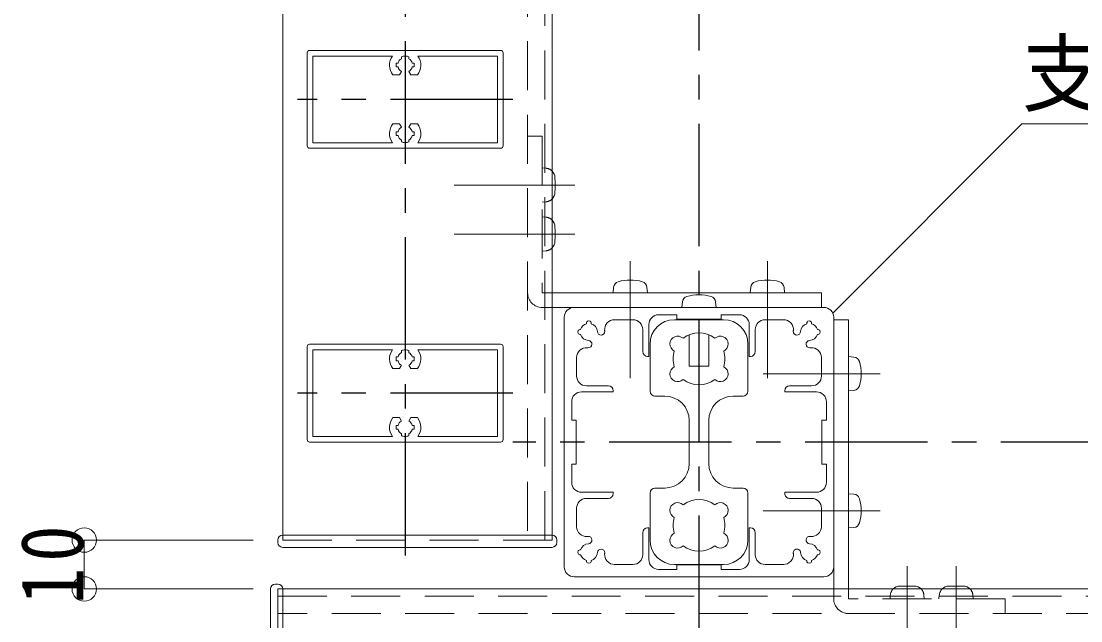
# Model space of a CAD drawing. Units: millimetres at full size, sheet at 1:5; details may follow other scales. Extents: x -1050 to 1050, y -742 to 742.
# Drawn here: x -290.4 to -74, y -288.3 to -165.8 of the extents above; entities that cross this region are included whole.
import ezdxf
from ezdxf.enums import TextEntityAlignment as Align

# ---------------------------------------------------------------- set-up
doc = ezdxf.new("R2010")
doc.units = ezdxf.units.MM
doc.header["$LTSCALE"] = 5
doc.linetypes.add('CHAIN1', pattern=[8, 5, -1, 1, -1])
doc.linetypes.add('DASHED2', pattern=[3, 2, -1])
doc.layers.add('0-0_通り芯', color=7, linetype='CHAIN1')
for name, color, linetype, lineweight in [('0-3_寸法', 54, 'Continuous', 20), ('0-4_手摺部材', 92, 'Continuous', 20), ('0-5_手すり子', 12, 'Continuous', 20), ('0-9_文字', 3, 'Continuous', 20), ('0-A_支柱', 6, 'Continuous', 20), ('0-B_足元', 4, 'Continuous', 20)]:
    doc.layers.add(name, color=color, linetype=linetype, lineweight=lineweight)
doc.styles.add('ＭＳ ゴシック', font='')
doc.styles.get('ＭＳ ゴシック').set_extended_font_data('MS Gothic')

# ---------------------------------------------------------------- blocks, each defined once
blk = doc.blocks.new('dimension_origin')
at = {"color": 0, "linetype": 'Continuous', "lineweight": -2}
blk.add_circle((0, 0), 1.25, dxfattribs=at)

msp = doc.modelspace()

# ---------------------------------------------------------------- linework, layer by layer
at = {"layer": '0-0_通り芯'}
for p, q in [((-211.98, -49.936), (-211.98, -276.504)), ((-151.98, -411.793), (-151.98, -49.936)), ((-189.98, -181.793), (-233.98, -181.793)), ((-189.98, -241.793), (-233.98, -241.793)), ((894.67, -251.793), (-189.98, -251.793))]:
    msp.add_line(p, q, dxfattribs=at)
at = {"layer": '0-3_寸法'}
for p, q in [((-277.5, -271.793), (-277.5, -281.793)), ((-243.001, -271.793), (-277.5, -271.793)), ((-277.5, -281.793), (-243.001, -281.793))]:
    msp.add_line(p, q, dxfattribs=at)
at = {"layer": '0-4_手摺部材'}
for p, q in [((-236.98, -270.793), (-236.98, -49.936)), ((-181.98, -49.936), (-181.98, -270.793)), ((-169.415, -220.174), (-169.513, -221.293)), ((-162.611, -220.174), (-162.513, -221.293)), ((-141.415, -220.174), (-141.513, -221.293)), ((-134.611, -220.174), (-134.513, -221.293)), ((-126.98, -221.293), (-181.98, -221.293)), ((-126.98, -224.293), (-126.98, -221.293)), ((-126.98, -224.293), (-181.98, -224.293)), ((-124.48, -226.793), (-121.48, -226.793)), ((-124.48, -226.793), (-124.48, -281.793)), ((-121.48, -226.793), (-121.48, -281.793)), ((-120.361, -234.424), (-121.48, -234.326)), ((-120.361, -241.228), (-121.48, -241.326)), ((-120.361, -262.424), (-121.48, -262.326)), ((-120.361, -269.228), (-121.48, -269.326)), ((-237.98, -271.793), (-237.98, -272.293)), ((-236.98, -270.793), (-181.98, -270.793)), ((-180.98, -271.793), (-180.98, -272.293)), ((-181.98, -273.293), (-236.98, -273.293)), ((-237.98, -280.793), (-238.48, -280.793)), ((-239.48, -336.793), (-239.48, -281.793)), ((-236.98, -281.793), (-236.98, -336.793)), ((98.02, -281.793), (-236.98, -281.793))]:
    msp.add_line(p, q, dxfattribs=at)
at = {"layer": '0-4_手摺部材', "linetype": 'DASHED2'}
for p, q in [((-186.98, -49.936), (-186.98, -271.793)), ((-183.48, -271.793), (-183.48, -49.936)), ((-186.98, -189.293), (-183.98, -189.293)), ((-183.98, -189.293), (-183.98, -221.293)), ((-183.219, -195.859), (-183.98, -195.793)), ((-183.219, -202.726), (-183.98, -202.793)), ((-183.219, -205.859), (-183.98, -205.793)), ((-183.219, -212.726), (-183.98, -212.793)), ((-181.98, -221.293), (-183.98, -221.293)), ((-181.98, -224.293), (-183.98, -224.293)), ((-236.98, -270.793), (-236.98, -271.793)), ((-236.98, -271.793), (-181.98, -271.793)), ((-181.98, -270.793), (-181.98, -271.793)), ((-237.98, -283.293), (98.02, -283.293)), ((-124.48, -281.793), (-124.48, -283.793)), ((-121.48, -281.793), (-121.48, -283.793)), ((-112.913, -283.032), (-112.98, -283.793)), ((-106.047, -283.032), (-105.98, -283.793)), ((-102.913, -283.032), (-102.98, -283.793)), ((-96.047, -283.032), (-95.98, -283.793)), ((-89.48, -283.793), (-121.48, -283.793)), ((-89.48, -286.793), (-89.48, -283.793)), ((98.02, -286.793), (-237.98, -286.793))]:
    msp.add_line(p, q, dxfattribs=at)
at = {"layer": '0-4_手摺部材', "linetype": 'CHAIN1'}
for p, q in [((-177.346, -199.293), (-201.978, -199.293)), ((-177.346, -209.293), (-201.978, -209.293)), ((-166.013, -214.822), (-166.013, -238.703)), ((-138.013, -214.822), (-138.013, -238.703)), ((-115.009, -237.826), (-138.89, -237.826)), ((-115.009, -265.826), (-138.89, -265.826)), ((-109.48, -277.159), (-109.48, -301.791)), ((-99.48, -277.159), (-99.48, -301.791))]:
    msp.add_line(p, q, dxfattribs=at)
at = {"layer": '0-4_手摺部材', "linetype": 'DASHED2'}
msp.add_lwpolyline([(-236.98, -281.793), (-237.98, -281.793), (-237.98, -336.793)], dxfattribs=at)
for centre, radius, start, end in [((-183.393, -197.852), 2, 45.03499, 85), ((-183.393, -200.734), 2, 274.99998, 314.96504), ((-183.393, -207.852), 2, 45.03498, 85), ((-183.393, -210.734), 2, 274.99998, 314.96504), ((-183.98, -221.293), 3, 180, 269.99998), ((-110.921, -283.206), 2, 135.03496, 175.00002), ((-108.039, -283.206), 2, 5, 44.96502), ((-100.921, -283.206), 2, 135.03496, 175.00002), ((-98.039, -283.206), 2, 5, 44.96501), ((-121.48, -283.793), 3, 180.00002, 270)]:
    msp.add_arc(centre, radius, start, end, dxfattribs=at)
at = {"layer": '0-4_手摺部材'}
for centre, radius, start, end in [((-183.393, -197.852), 2, 1.05858, 45.03499), ((-261.38, -199.293), 80, 358.94141, 1.05859), ((-183.393, -200.734), 2, 314.96504, 358.94143), ((-183.393, -207.852), 2, 1.05858, 45.03498), ((-261.38, -209.293), 80, 358.94141, 1.05859), ((-183.393, -210.734), 2, 314.96504, 358.9414), ((-168.12, -220.287), 1.3, 105.88083, 174.99999), ((-166.013, -227.693), 9, 74.11915, 105.88085), ((-163.906, -220.287), 1.3, 4.99997, 74.11912), ((-140.12, -220.287), 1.3, 105.88083, 174.99995), ((-138.013, -227.693), 9, 74.11915, 105.88086), ((-135.906, -220.287), 1.3, 4.99997, 74.11914), ((-120.474, -235.719), 1.3, 15.88086, 85.00003), ((-127.88, -237.826), 9, 344.11914, 15.88085), ((-120.474, -239.933), 1.3, 275.00005, 344.11917), ((-120.474, -263.719), 1.3, 15.88088, 85.00003), ((-127.88, -265.826), 9, 344.11915, 15.88085), ((-120.474, -267.933), 1.3, 275.00001, 344.11917), ((-236.98, -271.793), 1, 90, 180), ((-236.98, -272.293), 1, 180, 270), ((-181.98, -271.793), 1, 0, 90), ((-181.98, -272.293), 1, 270, 360), ((-238.48, -281.793), 1, 90, 180), ((-237.98, -281.793), 1, 0, 90), ((-110.921, -283.206), 2, 91.0586, 135.03496), ((-109.48, -361.193), 80, 88.94141, 91.05859), ((-108.039, -283.206), 2, 44.96502, 88.94142), ((-100.921, -283.206), 2, 91.05857, 135.03496), ((-99.48, -361.193), 80, 88.94141, 91.05859), ((-98.039, -283.206), 2, 44.96501, 88.94142)]:
    msp.add_arc(centre, radius, start, end, dxfattribs=at)
at = {"layer": '0-5_手すり子'}
for p, q in [((-231.98, -172.293), (-231.98, -181.793)), ((-211.98, -171.793), (-231.48, -171.793)), ((-230.83, -172.943), (-230.83, -181.793)), ((-214.591, -172.943), (-230.83, -172.943)), ((-211.98, -171.793), (-192.48, -171.793)), ((-209.369, -172.943), (-193.13, -172.943)), ((-193.13, -172.943), (-193.13, -181.793)), ((-191.98, -172.293), (-191.98, -181.793)), ((-213.429, -174.405), (-213.789, -174.405)), ((-213.429, -175.181), (-213.789, -175.181)), ((-212.73, -173.102), (-212.73, -173.494)), ((-211.23, -173.102), (-211.23, -173.494)), ((-210.531, -174.405), (-210.171, -174.405)), ((-210.531, -175.181), (-210.171, -175.181)), ((-213.135, -176.793), (-214.478, -176.793)), ((-213.135, -176.793), (-212.73, -176.092)), ((-210.825, -176.793), (-211.23, -176.092)), ((-210.825, -176.793), (-209.482, -176.793)), ((-231.98, -191.293), (-231.98, -181.793)), ((-230.83, -190.643), (-230.83, -181.793)), ((-193.13, -190.643), (-193.13, -181.793)), ((-191.98, -191.293), (-191.98, -181.793)), ((-213.135, -186.793), (-214.478, -186.793)), ((-213.135, -186.793), (-212.73, -187.494)), ((-210.825, -186.793), (-211.23, -187.494)), ((-210.825, -186.793), (-209.482, -186.793)), ((-213.429, -188.405), (-213.789, -188.405)), ((-213.429, -189.181), (-213.789, -189.181)), ((-212.73, -190.484), (-212.73, -190.092)), ((-211.23, -190.484), (-211.23, -190.092)), ((-210.531, -188.405), (-210.171, -188.405)), ((-210.531, -189.181), (-210.171, -189.181)), ((-211.98, -191.793), (-231.48, -191.793)), ((-214.591, -190.643), (-230.83, -190.643)), ((-211.98, -191.793), (-192.48, -191.793)), ((-209.369, -190.643), (-193.13, -190.643)), ((-231.98, -232.293), (-231.98, -241.793)), ((-211.98, -231.793), (-231.48, -231.793)), ((-230.83, -232.943), (-230.83, -241.793)), ((-214.591, -232.943), (-230.83, -232.943)), ((-212.73, -233.102), (-212.73, -233.494)), ((-211.98, -231.793), (-192.48, -231.793)), ((-211.23, -233.102), (-211.23, -233.494)), ((-209.369, -232.943), (-193.13, -232.943)), ((-193.13, -232.943), (-193.13, -241.793)), ((-191.98, -232.293), (-191.98, -241.793)), ((-213.429, -234.405), (-213.789, -234.405)), ((-213.429, -235.181), (-213.789, -235.181)), ((-210.531, -234.405), (-210.171, -234.405)), ((-210.531, -235.181), (-210.171, -235.181)), ((-213.135, -236.793), (-214.478, -236.793)), ((-213.135, -236.793), (-212.73, -236.092)), ((-210.825, -236.793), (-211.23, -236.092)), ((-210.825, -236.793), (-209.482, -236.793)), ((-231.98, -251.293), (-231.98, -241.793)), ((-230.83, -250.643), (-230.83, -241.793)), ((-193.13, -250.643), (-193.13, -241.793)), ((-191.98, -251.293), (-191.98, -241.793)), ((-213.135, -246.793), (-214.478, -246.793)), ((-213.429, -248.405), (-213.789, -248.405)), ((-213.135, -246.793), (-212.73, -247.494)), ((-210.825, -246.793), (-211.23, -247.494)), ((-210.825, -246.793), (-209.482, -246.793)), ((-210.531, -248.405), (-210.171, -248.405)), ((-214.591, -250.643), (-230.83, -250.643)), ((-213.429, -249.181), (-213.789, -249.181)), ((-212.73, -250.484), (-212.73, -250.092)), ((-211.23, -250.484), (-211.23, -250.092)), ((-210.531, -249.181), (-210.171, -249.181)), ((-209.369, -250.643), (-193.13, -250.643)), ((-211.98, -251.793), (-231.48, -251.793)), ((-211.98, -251.793), (-192.48, -251.793))]:
    msp.add_line(p, q, dxfattribs=at)
for centre, radius, start, end in [((-231.48, -172.293), 0.5, 90, 180), ((-211.98, -174.793), 3.2, 144.68123, 218.68219), ((-211.98, -174.793), 1.85, 90, 113.91655), ((-211.98, -174.793), 1.85, 66.08345, 90), ((-211.98, -174.793), 3.2, 321.31781, 35.31877), ((-192.48, -172.293), 0.5, 0, 90), ((-211.98, -174.793), 1.85, 167.8863, 192.11381), ((-211.98, -174.793), 1.5, 120.00002, 165.00007), ((-211.98, -174.793), 1.5, 195.00008, 240.00002), ((-211.98, -174.793), 1.5, 14.99993, 59.99998), ((-211.98, -174.793), 1.5, 299.99998, 344.99992), ((-211.98, -174.793), 1.85, 347.88619, 12.1137), ((-211.98, -188.793), 3.2, 141.31781, 215.31877), ((-211.98, -188.793), 1.5, 119.99998, 164.99992), ((-211.98, -188.793), 1.5, 15.00008, 60.00002), ((-211.98, -188.793), 3.2, 324.68123, 38.68219), ((-211.98, -188.793), 1.85, 167.88619, 192.1137), ((-211.98, -188.793), 1.5, 194.99993, 239.99998), ((-211.98, -188.793), 1.5, 300.00002, 345.00007), ((-211.98, -188.793), 1.85, 347.8863, 12.11381), ((-231.48, -191.293), 0.5, 180, 270), ((-211.98, -188.793), 1.85, 246.08345, 270), ((-211.98, -188.793), 1.85, 270, 293.91655), ((-192.48, -191.293), 0.5, 270, 360), ((-231.48, -232.293), 0.5, 90, 180), ((-211.98, -234.793), 3.2, 144.68123, 218.68219), ((-211.98, -234.793), 1.5, 120.00002, 165.00007), ((-211.98, -234.793), 1.85, 90, 113.91655), ((-211.98, -234.793), 1.85, 66.08345, 90), ((-211.98, -234.793), 1.5, 14.99993, 59.99998), ((-211.98, -234.793), 3.2, 321.31781, 35.31877), ((-192.48, -232.293), 0.5, 0, 90), ((-211.98, -234.793), 1.85, 167.8863, 192.11381), ((-211.98, -234.793), 1.5, 195.00008, 240.00002), ((-211.98, -234.793), 1.5, 299.99998, 344.99992), ((-211.98, -234.793), 1.85, 347.88619, 12.1137), ((-211.98, -248.793), 3.2, 141.31781, 215.31877), ((-211.98, -248.793), 1.85, 167.88619, 192.1137), ((-211.98, -248.793), 1.5, 119.99998, 164.99992), ((-211.98, -248.793), 1.5, 15.00008, 60.00002), ((-211.98, -248.793), 1.85, 347.8863, 12.11381), ((-211.98, -248.793), 3.2, 324.68123, 38.68219), ((-211.98, -248.793), 1.5, 194.99993, 239.99998), ((-211.98, -248.793), 1.85, 246.08345, 270), ((-211.98, -248.793), 1.85, 270, 293.91655), ((-211.98, -248.793), 1.5, 300.00002, 345.00007), ((-231.48, -251.293), 0.5, 180, 270), ((-192.48, -251.293), 0.5, 270, 360)]:
    msp.add_arc(centre, radius, start, end, dxfattribs=at)
at = {"layer": '0-9_文字'}
msp.add_lwpolyline([(-124.674, -225.433), (-86.034, -186.793), (12.716, -186.793)], dxfattribs=at)
at = {"layer": '0-A_支柱'}
for p, q in [((-177.48, -224.293), (-126.48, -224.293)), ((-155.382, -223.174), (-155.48, -224.293)), ((-148.578, -223.174), (-148.48, -224.293)), ((-179.48, -277.293), (-179.48, -226.293)), ((-165.48, -226.793), (-169.254, -226.793)), ((-156.48, -225.793), (-160.23, -225.793)), ((-138.48, -226.793), (-134.706, -226.793)), ((-124.48, -277.293), (-124.48, -226.293)), ((-163.48, -228.793), (-163.48, -233.293)), ((-162.23, -227.793), (-162.23, -234.293)), ((-141.73, -227.793), (-141.73, -234.293)), ((-140.48, -228.793), (-140.48, -233.293)), ((-176.98, -234.519), (-176.98, -238.294)), ((-162.23, -234.293), (-162.48, -234.293)), ((-141.73, -234.293), (-141.48, -234.293)), ((-126.98, -238.293), (-126.98, -234.519)), ((-175.98, -241.543), (-169.48, -241.543)), ((-174.98, -240.293), (-170.48, -240.293)), ((-169.48, -241.543), (-169.48, -241.293)), ((-134.48, -241.543), (-134.48, -241.293)), ((-127.98, -241.543), (-134.48, -241.543)), ((-128.98, -240.293), (-133.48, -240.293)), ((-177.98, -247.293), (-177.98, -243.543)), ((-177.08, -247.293), (-177.98, -247.293)), ((-177.08, -247.293), (-177.08, -256.293)), ((-126.88, -247.293), (-126.88, -256.293)), ((-175.98, -262.043), (-169.48, -262.043)), ((-174.98, -263.293), (-170.48, -263.293)), ((-169.48, -262.043), (-169.48, -262.293)), ((-134.48, -262.043), (-134.48, -262.293)), ((-127.98, -262.043), (-134.48, -262.043)), ((-128.98, -263.293), (-133.48, -263.293)), ((-176.98, -265.293), (-176.98, -269.067)), ((-126.98, -265.293), (-126.98, -269.067)), ((-163.48, -274.793), (-163.48, -270.293)), ((-162.23, -269.293), (-162.48, -269.293)), ((-162.23, -275.793), (-162.23, -269.293)), ((-141.73, -269.293), (-141.48, -269.293)), ((-141.73, -275.793), (-141.73, -269.293)), ((-140.48, -274.793), (-140.48, -270.293)), ((-165.48, -276.793), (-169.254, -276.793)), ((-156.48, -276.893), (-147.48, -276.893)), ((-138.48, -276.793), (-134.706, -276.793)), ((-177.48, -279.293), (-126.48, -279.293))]:
    msp.add_line(p, q, dxfattribs=at)
for points in [[(-156.48, -226.693), (-156.48, -225.793), (-160.23, -225.793)], [(-156.48, -226.693), (-147.48, -226.693), (-147.48, -225.793), (-143.73, -225.793)], [(-153.98, -229.885), (-153.98, -236.293), (-149.98, -236.293), (-149.98, -229.885)], [(-126.88, -247.293), (-125.98, -247.293), (-125.98, -243.543)], [(-177.08, -256.293), (-177.98, -256.293), (-177.98, -260.043)], [(-126.88, -256.293), (-125.98, -256.293), (-125.98, -260.043)], [(-156.48, -276.893), (-156.48, -277.793), (-160.23, -277.793)], [(-147.48, -276.893), (-147.48, -277.793), (-143.73, -277.793)]]:
    msp.add_lwpolyline(points, dxfattribs=at)
for centre, radius, start, end in [((-154.087, -223.287), 1.3, 105.88085, 175), ((-151.98, -230.693), 9, 74.11915, 105.88085), ((-149.873, -223.287), 1.3, 5, 74.11915), ((-177.48, -226.293), 2, 89.99998, 180.00004), ((-126.48, -226.293), 2, 359.99996, 90.00002), ((-174.48, -227.543), 0.5, 351.78679, 188.21321), ((-169.254, -228.793), 2, 90, 185.46502), ((-165.48, -228.793), 2, 0, 90), ((-160.23, -227.793), 2, 90, 180), ((-143.73, -227.793), 2, 0, 90), ((-138.48, -228.793), 2, 90, 180), ((-134.706, -228.793), 2, 354.53498, 90), ((-129.48, -227.543), 0.5, 351.78679, 188.21321), ((-176.23, -229.293), 0.5, 81.78679, 278.21326), ((-174.48, -229.293), 1.75, 106.42641, 163.57359), ((-174.48, -229.293), 1.75, 2.4576, 73.57358), ((-171.982, -229.186), 0.75, 182.4576, 2.4576), ((-174.48, -229.293), 3.25, 2.4576, 5.46502), ((-131.978, -229.186), 0.75, 177.5424, 357.5424), ((-129.48, -229.293), 3.25, 174.53498, 177.5424), ((-129.48, -229.293), 1.75, 106.42642, 177.5424), ((-129.48, -229.293), 1.75, 16.42641, 73.57359), ((-127.73, -229.293), 0.5, 261.78674, 98.21321), ((-174.48, -229.293), 1.75, 196.42643, 267.54239), ((-174.587, -231.791), 0.75, 267.54246, 87.5424), ((-129.373, -231.791), 0.75, 92.4576, 272.45754), ((-129.48, -229.293), 1.75, 272.45761, 343.57357), ((-174.98, -234.519), 2, 84.53499, 180.00002), ((-174.48, -229.293), 3.25, 264.53498, 267.54241), ((-174.48, -229.293), 3.25, 264.53498, 267.54241), ((-162.48, -233.293), 1, 180, 270), ((-141.48, -233.293), 1, 270, 360), ((-129.48, -229.293), 3.25, 272.45759, 275.46502), ((-128.98, -234.519), 2, 359.99998, 95.46501), ((-174.98, -238.293), 2, 180, 269.99998), ((-128.98, -238.293), 2, 270.00002, 0), ((-175.98, -243.543), 2, 89.99998, 180.00002), ((-170.48, -241.293), 1, 359.99998, 89.99998), ((-133.48, -241.293), 1, 90.00002, 180.00002), ((-127.98, -243.543), 2, 359.99998, 90.00002), ((-175.98, -260.043), 2, 179.99998, 270.00002), ((-127.98, -260.043), 2, 269.99998, 0.00002), ((-174.98, -265.293), 2, 90.00002, 180), ((-170.48, -262.293), 1, 270.00002, 0.00002), ((-133.48, -262.293), 1, 179.99998, 269.99998), ((-128.98, -265.293), 2, 360, 89.99998), ((-174.98, -269.067), 2, 179.99998, 275.46501), ((-162.48, -270.293), 1, 90, 180), ((-141.48, -270.293), 1, 0, 90), ((-128.98, -269.067), 2, 264.53499, 0.00002), ((-174.48, -274.293), 1.75, 92.45761, 163.57357), ((-174.48, -274.293), 3.25, 92.45759, 95.46502), ((-174.587, -271.795), 0.75, 272.4576, 92.45754), ((-129.373, -271.795), 0.75, 87.54246, 267.5424), ((-129.48, -274.293), 1.75, 16.42643, 87.54239), ((-129.48, -274.293), 3.25, 84.53498, 87.54241), ((-176.23, -274.293), 0.5, 81.78674, 278.21321), ((-174.48, -274.293), 1.75, 286.42642, 357.5424), ((-171.982, -274.4), 0.75, 357.5424, 177.5424), ((-169.254, -274.793), 2, 174.53498, 270), ((-174.48, -274.293), 3.25, 354.53498, 357.5424), ((-174.48, -274.293), 3.25, 354.53498, 357.5424), ((-134.706, -274.793), 2, 270, 5.46502), ((-131.978, -274.4), 0.75, 2.4576, 182.4576), ((-129.48, -274.293), 3.25, 182.4576, 185.46502), ((-129.48, -274.293), 1.75, 182.4576, 253.57358), ((-127.73, -274.293), 0.5, 261.78679, 98.21326), ((-174.48, -274.293), 1.75, 196.42641, 253.57359), ((-174.48, -276.043), 0.5, 171.78679, 8.21321), ((-165.48, -274.793), 2, 270, 360), ((-160.23, -275.793), 2, 180, 270), ((-143.73, -275.793), 2, 270, 360), ((-138.48, -274.793), 2, 180, 270), ((-129.48, -276.043), 0.5, 171.78679, 8.21321), ((-129.48, -274.293), 1.75, 286.42641, 343.57359), ((-177.48, -277.293), 2, 179.99996, 270.00002), ((-126.48, -277.293), 2, 269.99998, 0.00004)]:
    msp.add_arc(centre, radius, start, end, dxfattribs=at)
at = {"layer": '0-B_足元'}
for p, q in [((-156.98, -226.793), (-146.98, -226.793)), ((-161.98, -241.393), (-161.98, -231.793)), ((-141.98, -241.393), (-141.98, -231.793)), ((-158.98, -242.393), (-160.98, -242.393)), ((-144.98, -242.393), (-142.98, -242.393)), ((-153.98, -247.393), (-153.98, -256.193)), ((-149.98, -247.393), (-149.98, -256.193)), ((-158.98, -261.193), (-160.98, -261.193)), ((-144.98, -261.193), (-142.98, -261.193)), ((-161.98, -262.193), (-161.98, -271.793)), ((-141.98, -262.193), (-141.98, -271.793)), ((-156.98, -276.793), (-146.98, -276.793))]:
    msp.add_line(p, q, dxfattribs=at)
for centre, radius, start, end in [((-156.98, -231.793), 5, 90, 180), ((-146.98, -231.793), 5, 0, 90), ((-156.321, -231.753), 1.6, 46.3184, 243.6816), ((-151.98, -234.793), 5.3, 52.3632, 127.6368), ((-147.638, -231.753), 1.6, 296.3184, 133.6816), ((-151.98, -234.793), 5.3, 162.3632, 197.6368), ((-151.98, -234.793), 5.3, 342.3632, 17.6368), ((-156.321, -237.833), 1.6, 116.3184, 313.6816), ((-147.638, -237.833), 1.6, 226.3184, 63.6816), ((-151.98, -234.793), 5.3, 232.36321, 307.63679), ((-160.98, -241.393), 1, 180, 270), ((-142.98, -241.393), 1, 270, 360), ((-158.98, -247.393), 5, 0, 90), ((-144.98, -247.393), 5, 90, 180), ((-158.98, -256.193), 5, 270, 360), ((-144.98, -256.193), 5, 180, 270), ((-160.98, -262.193), 1, 90, 180), ((-142.98, -262.193), 1, 0, 90), ((-151.98, -268.793), 5.3, 52.36321, 127.63679), ((-156.321, -265.753), 1.6, 46.3184, 243.6816), ((-147.638, -265.753), 1.6, 296.3184, 133.6816), ((-151.98, -268.793), 5.3, 162.3632, 197.6368), ((-151.98, -268.793), 5.3, 342.3632, 17.6368), ((-156.321, -271.833), 1.6, 116.3184, 313.6816), ((-147.638, -271.833), 1.6, 226.3184, 63.6816), ((-156.98, -271.793), 5, 180, 270), ((-146.98, -271.793), 5, 270, 360), ((-151.98, -268.793), 5.3, 232.3632, 307.6368)]:
    msp.add_arc(centre, radius, start, end, dxfattribs=at)

# ---------------------------------------------------------------- block references
at = {"layer": '0-3_寸法', "xscale": 2, "yscale": 2}
for p, rotation in [((-277.5, -271.793), 90), ((-277.5, -281.793), 270)]:
    msp.add_blockref('dimension_origin', p, dxfattribs=dict(at, rotation=rotation))

# ---------------------------------------------------------------- texts
at = {"layer": '0-3_寸法', "insert": (-277.5, -284.918), "char_height": 12.83, "attachment_point": 7, "rotation": 90, "style": 'ＭＳ ゴシック'}
msp.add_mtext('\\T1.17;\\W0.85;10', dxfattribs=at)
at = {"layer": '0-9_文字', "style": 'ＭＳ ゴシック', "width": 0.95}
msp.add_text('支柱\u300055×55', height=12.83, dxfattribs=at).set_placement((-86.034, -186.793), align=Align.BOTTOM_LEFT)

doc.saveas('drawing.dxf')
